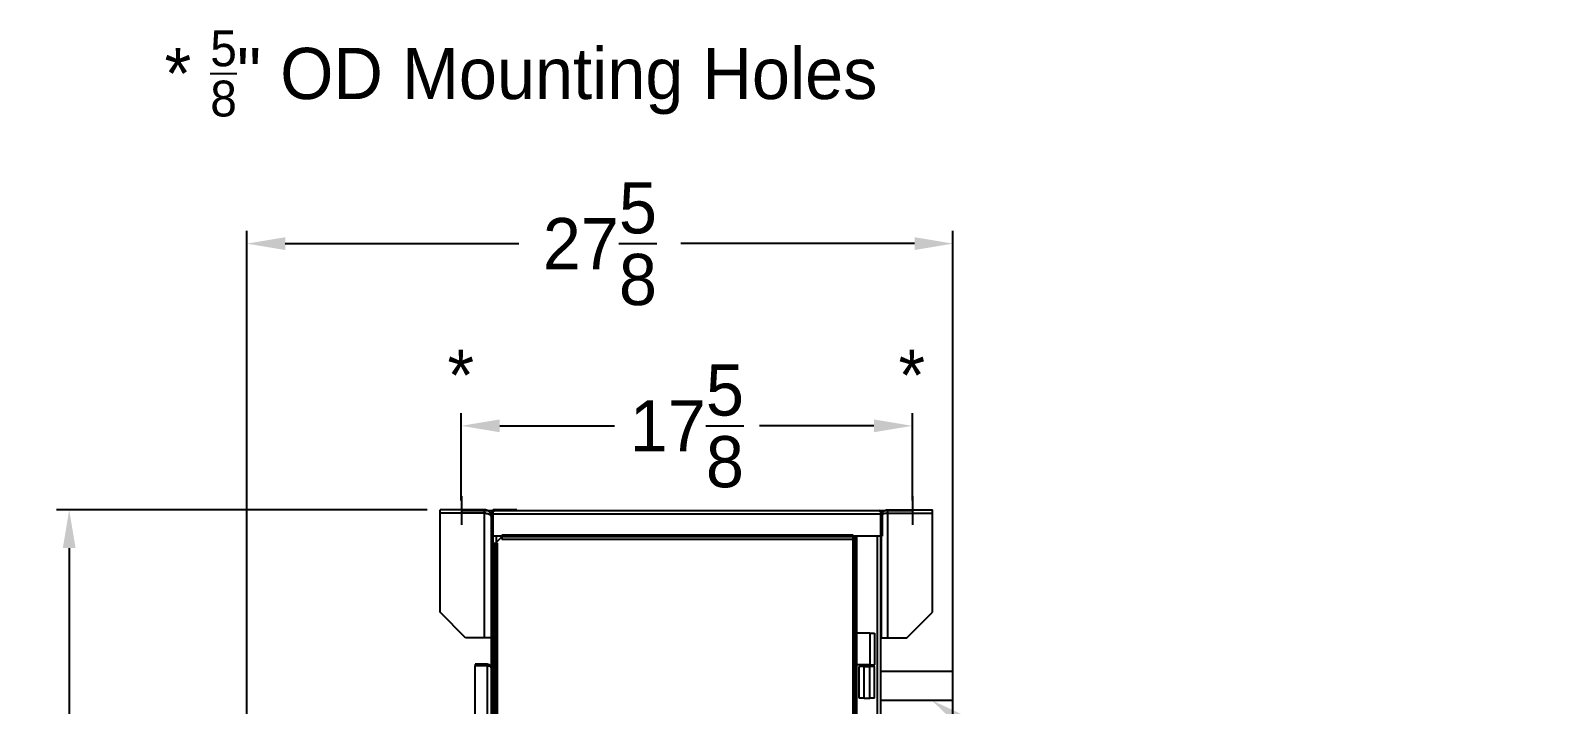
# Model space of a CAD drawing. Header units: inches. Extents: x 1229 to 1453, y -1023 to -720.
# Drawn here: x 1389.1 to 1448.5, y -973.6 to -947.3 of the extents above; entities that cross this region are included whole.
import ezdxf
from ezdxf import colors
from ezdxf.entities.mleader import LeaderData, LeaderLine
from ezdxf.math import Vec2, Vec3

# ---------------------------------------------------------------- set-up
doc = ezdxf.new("R2010")
doc.units = ezdxf.units.IN
doc.header["$MEASUREMENT"] = 0
doc.header["$PDSIZE"] = -1
doc.dimstyles.new('RAE Solutions', dxfattribs={"dimtxt": 2, "dimasz": 1.5, "dimexe": 0.5, "dimexo": 0.5, "dimgap": 0.5, "dimtad": 0, "dimtih": 1, "dimtoh": 1, "dimdec": 3, "dimrnd": 0.125, "dimzin": 1, "dimdsep": 46, "dimlunit": 5, "dimtxsty": 'Standard', "dimcen": 0.09, "dimadec": 0, "dimazin": 0, "dimtfac": 1, "dimtdec": 3, "dimtofl": 0, "dimtmove": 0, "dimatfit": 3, "dimfxl": 1, "dimtolj": 1, "dimtzin": 1, "dimarcsym": 0})

# ---------------------------------------------------------------- blocks, each defined once
blk = doc.blocks.new('*D248')
at = {"color": 0, "linetype": 'Continuous', "lineweight": -2, "transparency": 16777216}
for p, q in [((1397.515, -984.19), (1397.515, -955.091)), ((1425.108, -1005.836), (1425.108, -955.091)), ((1399.015, -955.591), (1408.145, -955.591)), ((1423.608, -955.591), (1414.478, -955.591))]:
    blk.add_line(p, q, dxfattribs=at)
at = {"color": 0, "linetype": 'Continuous', "transparency": 16777216}
for points in [[(1399.015, -955.341), (1399.015, -955.841), (1397.515, -955.591)], [(1423.608, -955.341), (1423.608, -955.841), (1425.108, -955.591)]]:
    blk.add_solid(points, dxfattribs=at)
at = {"layer": 'Defpoints', "color": 0, "linetype": 'Continuous', "transparency": 16777216}
for p in [(1397.515, -955.591), (1397.515, -984.69), (1425.108, -1006.336)]:
    blk.add_point(p, dxfattribs=at)
at = {"color": 0, "linetype": 'Continuous', "lineweight": 25, "transparency": 16777216, "insert": (1411.311, -955.591), "char_height": 2, "attachment_point": 5}
blk.add_mtext('\\A1;27{\\H1.000000x;\\S5/8;}', dxfattribs=at)
blk = doc.blocks.new('*D249')
at = {"color": 0, "linetype": 'Continuous', "lineweight": -2, "transparency": 16777216}
for p, q in [((1404.566, -965.983), (1390.073, -965.983)), ((1390.573, -967.483), (1390.573, -985.511)), ((1390.573, -1006.539), (1390.573, -988.511)), ((1405.499, -1008.039), (1390.073, -1008.039))]:
    blk.add_line(p, q, dxfattribs=at)
at = {"color": 0, "linetype": 'Continuous', "transparency": 16777216}
for points in [[(1390.323, -967.483), (1390.823, -967.483), (1390.573, -965.983)], [(1390.323, -1006.539), (1390.823, -1006.539), (1390.573, -1008.039)]]:
    blk.add_solid(points, dxfattribs=at)
at = {"layer": 'Defpoints', "color": 0, "linetype": 'Continuous', "transparency": 16777216}
for p in [(1405.066, -965.983), (1390.573, -1008.039), (1405.999, -1008.039)]:
    blk.add_point(p, dxfattribs=at)
at = {"color": 0, "linetype": 'Continuous', "lineweight": 25, "transparency": 16777216, "insert": (1390.573, -987.011), "char_height": 2, "attachment_point": 5}
blk.add_mtext('\\A1;42', dxfattribs=at)
blk = doc.blocks.new('*D280')
at = {"color": 0, "lineweight": -2, "transparency": 16777216}
for p, q in [((1405.897, -965.62), (1405.897, -962.207)), ((1423.522, -965.62), (1423.522, -962.207)), ((1407.397, -962.707), (1411.876, -962.707)), ((1422.022, -962.707), (1417.543, -962.707))]:
    blk.add_line(p, q, dxfattribs=at)
at = {"color": 0, "transparency": 16777216}
for points in [[(1407.397, -962.457), (1407.397, -962.957), (1405.897, -962.707)], [(1422.022, -962.457), (1422.022, -962.957), (1423.522, -962.707)]]:
    blk.add_solid(points, dxfattribs=at)
at = {"layer": 'Defpoints', "color": 0, "transparency": 16777216}
for p in [(1423.522, -962.707), (1405.897, -966.12), (1423.522, -966.12)]:
    blk.add_point(p, dxfattribs=at)
at = {"color": 0, "transparency": 16777216, "insert": (1414.71, -962.707), "char_height": 2, "attachment_point": 5}
blk.add_mtext('\\A1;17{\\H1.000000x;\\S5/8;}', dxfattribs=at)

msp = doc.modelspace()

# ---------------------------------------------------------------- linework, layer by layer
at = {"color": 18, "true_color": 0x000000}
for p, q in [((1405.8972, -965.4597), (1405.8972, -966.5795)), ((1423.5222, -965.4597), (1423.5222, -966.5795)), ((1405.8972, -966.0196), (1423.5222, -966.0196))]:
    msp.add_line(p, q, dxfattribs=at)
at = {"color": 18, "linetype": 'Continuous', "lineweight": 25, "true_color": 0x000000}
for p, q in [((1405.066, -966.1125), (1405.066, -965.9825)), ((1406.802, -965.9825), (1405.066, -965.9825)), ((1406.802, -966.1125), (1405.066, -966.1125)), ((1406.802, -966.1196), (1405.066, -966.1196)), ((1405.066, -969.9825), (1405.066, -966.1196)), ((1406.802, -966.1125), (1406.802, -965.9825)), ((1406.802, -970.9825), (1406.802, -966.1196)), ((1407.066, -966.1155), (1407.066, -966.2465)), ((1407.0789, -966.1155), (1407.066, -966.1155)), ((1407.066, -966.2465), (1407.066, -970.9825)), ((1407.0722, -966.1526), (1407.1222, -966.1526)), ((1407.0722, -966.1526), (1407.0722, -967.0196)), ((1407.1222, -966.1526), (1407.1222, -967.0196)), ((1407.1285, -966.1526), (1407.1285, -966.2856)), ((1407.1293, -966.1526), (1407.1285, -966.1526)), ((1407.1285, -966.2856), (1407.1285, -1004.2788)), ((1407.1293, -966.1526), (1407.1293, -967.0196)), ((1422.2901, -966.1526), (1407.1293, -966.1526)), ((1408.066, -965.9825), (1407.199, -965.9825)), ((1407.199, -966.0207), (1407.199, -965.9825)), ((1407.2052, -966.0196), (1422.2142, -966.0196)), ((1408.066, -965.9825), (1408.066, -966.0196)), ((1422.2901, -966.1526), (1422.2901, -967.0196)), ((1422.2901, -966.1526), (1422.291, -966.1526)), ((1422.291, -966.2856), (1422.291, -966.1526)), ((1422.2972, -966.1655), (1422.291, -966.1655)), ((1422.291, -1004.2788), (1422.291, -966.2856)), ((1422.3472, -966.1526), (1422.2972, -966.1526)), ((1422.2972, -966.1526), (1422.2972, -967.0196)), ((1422.3472, -966.1526), (1422.3472, -967.0196)), ((1422.5675, -966.1125), (1422.5675, -965.9825)), ((1422.5675, -965.9825), (1424.3035, -965.9825)), ((1422.5675, -966.1125), (1424.3035, -966.1125)), ((1422.5675, -970.9825), (1422.5675, -966.1196)), ((1422.5675, -966.1196), (1424.3035, -966.1196)), ((1424.3035, -966.1125), (1424.3035, -965.9825)), ((1424.3035, -969.9825), (1424.3035, -966.1196)), ((1407.066, -967.045), (1407.1285, -967.045)), ((1407.0722, -967.0196), (1407.1222, -967.0196)), ((1407.116, -967.0325), (1407.116, -967.0196)), ((1407.116, -967.0325), (1407.116, -967.045)), ((1407.1285, -967.0325), (1407.116, -967.0325)), ((1407.48, -967.0196), (1407.1293, -967.0196)), ((1407.48, -967.0456), (1407.23, -967.2956)), ((1407.2615, -967.0196), (1407.2615, -967.2641)), ((1407.48, -966.9826), (1407.48, -967.0456)), ((1421.209, -966.9826), (1407.48, -966.9826)), ((1421.209, -967.0456), (1407.48, -967.0456)), ((1407.48, -967.0456), (1407.48, -967.1286)), ((1421.209, -966.9826), (1421.209, -967.0456)), ((1422.2901, -967.0196), (1421.209, -967.0196)), ((1421.292, -967.0456), (1421.209, -967.0456)), ((1421.209, -967.1286), (1421.209, -967.0456)), ((1421.291, -967.0456), (1421.291, -967.0196)), ((1421.292, -1003.7956), (1421.292, -967.0456)), ((1421.292, -967.0456), (1421.355, -967.0456)), ((1421.355, -970.8006), (1421.355, -967.0456)), ((1422.158, -1004.2788), (1422.158, -967.0196)), ((1422.3035, -967.0325), (1422.291, -967.0325)), ((1422.3472, -967.0196), (1422.2972, -967.0196)), ((1422.3035, -967.0196), (1422.3035, -970.9825)), ((1407.167, -967.2956), (1407.23, -967.2956)), ((1407.167, -967.2956), (1407.167, -1003.5456)), ((1407.23, -967.2956), (1407.23, -1003.5456)), ((1407.313, -967.2956), (1407.23, -967.2956)), ((1407.313, -1003.5456), (1407.313, -967.2956)), ((1407.48, -967.1286), (1421.209, -967.1286)), ((1421.209, -1003.7126), (1421.209, -967.1286)), ((1406.066, -970.9825), (1405.066, -969.9825)), ((1423.3035, -970.9825), (1424.3035, -969.9825)), ((1406.802, -970.9825), (1406.066, -970.9825)), ((1407.066, -970.9825), (1406.802, -970.9825)), ((1407.066, -970.9825), (1407.066, -1004.2788)), ((1421.355, -972.0406), (1421.355, -970.8006)), ((1421.855, -970.8006), (1421.355, -970.8006)), ((1421.855, -970.8006), (1421.855, -972.0406)), ((1421.855, -970.8006), (1422.0425, -970.8006)), ((1422.0425, -970.8006), (1422.0425, -972.0406)), ((1422.3035, -970.9825), (1422.5675, -970.9825)), ((1422.5675, -970.9825), (1423.3035, -970.9825)), ((1406.441, -972.015), (1406.441, -972.078)), ((1406.92, -972.015), (1406.441, -972.015)), ((1406.92, -972.078), (1406.441, -972.078)), ((1406.92, -972.0851), (1406.441, -972.0851)), ((1406.441, -999.487), (1406.441, -972.0851)), ((1406.92, -972.015), (1406.92, -972.078)), ((1406.92, -999.487), (1406.92, -972.0851)), ((1421.355, -998.8051), (1421.355, -972.0406)), ((1421.855, -972.0406), (1421.355, -972.0406)), ((1421.449, -973.3431), (1421.449, -972.1031)), ((1421.6365, -972.1031), (1421.449, -972.1031)), ((1421.4647, -972.0406), (1421.4647, -972.1031)), ((1421.6365, -973.3431), (1421.6365, -972.1031)), ((1421.6365, -972.1031), (1421.8555, -972.1031)), ((1421.855, -972.0406), (1422.0425, -972.0406)), ((1421.8555, -973.3431), (1421.8555, -972.1031)), ((1422.043, -972.1031), (1421.8555, -972.1031)), ((1422.0272, -972.1031), (1422.0272, -972.0406)), ((1422.043, -973.3431), (1422.043, -972.1031)), ((1425.1078, -972.295), (1422.2972, -972.295)), ((1425.1078, -973.3575), (1425.1078, -972.295)), ((1421.6365, -973.3431), (1421.449, -973.3431)), ((1421.6365, -973.3431), (1421.8555, -973.3431)), ((1422.043, -973.3431), (1421.8555, -973.3431)), ((1422.2972, -973.42), (1425.1078, -973.42)), ((1425.1078, -973.42), (1425.1078, -973.3575))]:
    msp.add_line(p, q, dxfattribs=at)
for centre, start, end in [((1407.199, -966.1155), 90, 180), ((1407.249, -966.1655), 149.720557, 170.688254), ((1422.1705, -966.1655), 10.219617, 29.744784)]:
    msp.add_arc(centre, 0.133, start, end, dxfattribs=at)
for points, knots in [([(1407.066, -966.2465), (1407.062, -966.212), (1407.0541, -966.1428), (1406.993, -966.0555), (1406.9058, -965.9945), (1406.8366, -965.9865), (1406.802, -965.9825)], [0, 0, 0, 0, 0.2499999, 0.4999986, 0.7500026, 1, 1, 1, 1]), ([(1406.8542, -966.1234), (1406.8539, -966.1232), (1406.8391, -966.1132), (1406.8203, -966.1129), (1406.802, -966.1125)], [0, 0, 0, 0, 0.0209235, 1, 1, 1, 1]), ([(1406.802, -966.1196), (1406.8298, -966.1209), (1406.8856, -966.1234), (1406.9603, -966.14), (1407.0187, -966.1676), (1407.0582, -966.205), (1407.0633, -966.2325), (1407.066, -966.2465)], [0, 0, 0, 0, 0.1907789, 0.3816597, 0.5768534, 0.7838764, 1, 1, 1, 1]), ([(1407.2052, -966.0196), (1407.1906, -966.021), (1407.1588, -966.0241), (1407.1182, -966.0483), (1407.0882, -966.0849), (1407.0741, -966.1205), (1407.0727, -966.1438), (1407.0722, -966.1526)], [0, 0, 0, 0, 0.2277485, 0.4962014, 0.6892053, 0.8824399, 1, 1, 1, 1]), ([(1407.1344, -966.1101), (1407.1338, -966.1109), (1407.1282, -966.118), (1407.1235, -966.1334), (1407.1226, -966.1474), (1407.1222, -966.1526)], [0, 0, 0, 0, 0.0740735, 0.6593221, 1, 1, 1, 1]), ([(1407.1293, -966.1526), (1407.1304, -966.1409), (1407.1324, -966.1186), (1407.1377, -966.0894), (1407.1444, -966.0668), (1407.1553, -966.0461), (1407.1762, -966.0253), (1407.1943, -966.0218), (1407.2052, -966.0196)], [0, 0, 0, 0, 0.15709085, 0.29742919, 0.42172758, 0.53098073, 0.71670474, 1, 1, 1, 1]), ([(1422.2142, -966.0196), (1422.2231, -966.021), (1422.2424, -966.0241), (1422.2675, -966.0483), (1422.2826, -966.0849), (1422.2888, -966.1205), (1422.2898, -966.1438), (1422.2901, -966.1526)], [0, 0, 0, 0, 0.22774933, 0.49620642, 0.68920286, 0.88243955, 1, 1, 1, 1]), ([(1422.3472, -966.1526), (1422.3465, -966.1421), (1422.3451, -966.1215), (1422.3343, -966.0932), (1422.319, -966.0691), (1422.2965, -966.0465), (1422.2622, -966.025), (1422.2319, -966.0216), (1422.2142, -966.0196)], [0, 0, 0, 0, 0.139858, 0.2740272, 0.4037402, 0.5303433, 0.725176, 1, 1, 1, 1]), ([(1422.2972, -966.1526), (1422.2967, -966.1461), (1422.2957, -966.1332), (1422.291, -966.1192), (1422.2869, -966.113), (1422.286, -966.1117)], [0, 0, 0, 0, 0.4476695, 0.8839029, 1, 1, 1, 1]), ([(1422.3422, -966.1177), (1422.3538, -966.0975), (1422.3828, -966.0473), (1422.4646, -965.9949), (1422.5332, -965.9867), (1422.5675, -965.9825)], [0, 0, 0, 0, 0.2523943, 0.6261991, 1, 1, 1, 1]), ([(1422.5675, -966.1196), (1422.5395, -966.1208), (1422.4835, -966.1233), (1422.4104, -966.1403), (1422.3636, -966.1591), (1422.3497, -966.1734), (1422.3472, -966.176)], [0, 0, 0, 0, 0.3077552, 0.6156747, 0.930549, 1, 1, 1, 1]), ([(1422.5153, -966.1234), (1422.5156, -966.1232), (1422.5303, -966.1132), (1422.5491, -966.1129), (1422.5675, -966.1125)], [0, 0, 0, 0, 0.02092, 1, 1, 1, 1]), ([(1406.92, -972.015), (1406.9309, -972.0158), (1406.9522, -972.0171), (1406.9816, -972.0277), (1407.0069, -972.0426), (1407.0327, -972.0659), (1407.0591, -972.1044), (1407.0634, -972.1402), (1407.066, -972.161)], [0, 0, 0, 0, 0.1338561, 0.2613721, 0.3834226, 0.5010258, 0.7092289, 1, 1, 1, 1]), ([(1406.92, -972.078), (1406.9261, -972.0785), (1406.9383, -972.0794), (1406.9517, -972.0837), (1406.9579, -972.0875), (1406.9593, -972.0884)], [0, 0, 0, 0, 0.442922, 0.8712763, 1, 1, 1, 1]), ([(1407.066, -972.161), (1407.0639, -972.1508), (1407.0598, -972.1303), (1407.0296, -972.1049), (1406.9885, -972.0911), (1406.9509, -972.0861), (1406.9276, -972.0854), (1406.92, -972.0851)], [0, 0, 0, 0, 0.2614959, 0.5198472, 0.7128833, 0.9060229, 1, 1, 1, 1])]:
    msp.add_open_spline(points, degree=3, knots=knots, dxfattribs=at)

# ---------------------------------------------------------------- texts
at = {"color": 18, "true_color": 0x000000, "char_height": 2, "attachment_point": 5}
for s, insert in [('\\A1;\\pi-6,l8,t8;* {\\H0.7x;\\S5/8;}" OD Mounting Holes', (1407.2293, -948.9452)), ('\\A1;*', (1405.8759, -960.7279)), ('\\A1;*', (1423.5009, -960.7279))]:
    msp.add_mtext(s, dxfattribs=dict(at, insert=insert))

# ---------------------------------------------------------------- dimensions: what is measured, and where the dimension line sits
at = {"color": 18, "linetype": 'Continuous', "lineweight": 25, "true_color": 0x000000}
dim = msp.add_linear_dim(base=(1397.5148, -955.5907), p1=(1425.1078, -1006.336), p2=(1397.5148, -984.6898), dimstyle='RAE Solutions', dxfattribs=at)
dim.commit()
dim.dimension.update_dxf_attribs({"geometry": '*D248', "text_midpoint": (1411.3113, -955.5907)})
at = {"color": 18, "true_color": 0x000000}
dim = msp.add_linear_dim(base=(1423.5222, -962.7073), p1=(1405.8972, -966.1196), p2=(1423.5222, -966.1196), dimstyle='RAE Solutions', dxfattribs=at)
dim.commit()
dim.dimension.update_dxf_attribs({"geometry": '*D280', "text_midpoint": (1414.7097, -962.7073)})
at = {"color": 18, "linetype": 'Continuous', "lineweight": 25, "true_color": 0x000000}
dim = msp.add_linear_dim(base=(1390.5726163, -1008.0390484), p1=(1405.0659686, -965.9825485), p2=(1405.998969, -1008.0390484), angle=90, dimstyle='RAE Solutions', dxfattribs=at)
dim.commit()
dim.dimension.update_dxf_attribs({"geometry": '*D249', "text_midpoint": (1390.5726163, -987.0107984)})

# ---------------------------------------------------------------- leaders
at = {"color": 18, "true_color": 0x000000}
ml = msp.add_multileader_mtext('Standard', dxfattribs=at)
ml.set_content('Liquid Line', color=(0, 0, 0))
ml.set_leader_properties()
ml.build(insert=Vec2(0, 0))
ml.multileader.update_dxf_attribs({"text_right_attachment_type": 6, "dogleg_length": 2, "arrow_head_size": 1.5})
ctx = ml.context
ctx.base_point, ctx.char_height, ctx.arrow_head_size, ctx.landing_gap_size, ctx.plane_origin = Vec3(1435.1819, -979.5255), 2, 1.5, 0.5, Vec3(1424.2722, -973.42)
ctx.right_attachment = 6
notes = []
notes.append((ctx, [(0, (1, 1, 0), (1433.1819, -979.5255), (1, 0), 2, [(0, [(1424.2722, -973.42)], 0, [])])]))
ctx.mtext.insert, ctx.mtext.flow_direction = Vec3(1435.6819, -978.1922), 5
for ctx, leaders in notes:
    for number, flags, end, landing, length, lines in leaders:
        leader = LeaderData()
        leader.index, (leader.has_last_leader_line, leader.has_dogleg_vector, leader.attachment_direction) = number, flags
        leader.last_leader_point, leader.dogleg_vector, leader.dogleg_length = Vec3(end), Vec3(landing), length
        for number, points, colour, breaks in lines:
            line = LeaderLine()
            line.index, line.vertices, line.color, line.breaks = number, Vec3.list(points), colors.encode_raw_color(colour), breaks
            leader.lines.append(line)
        ctx.leaders.append(leader)

doc.saveas('drawing.dxf')
